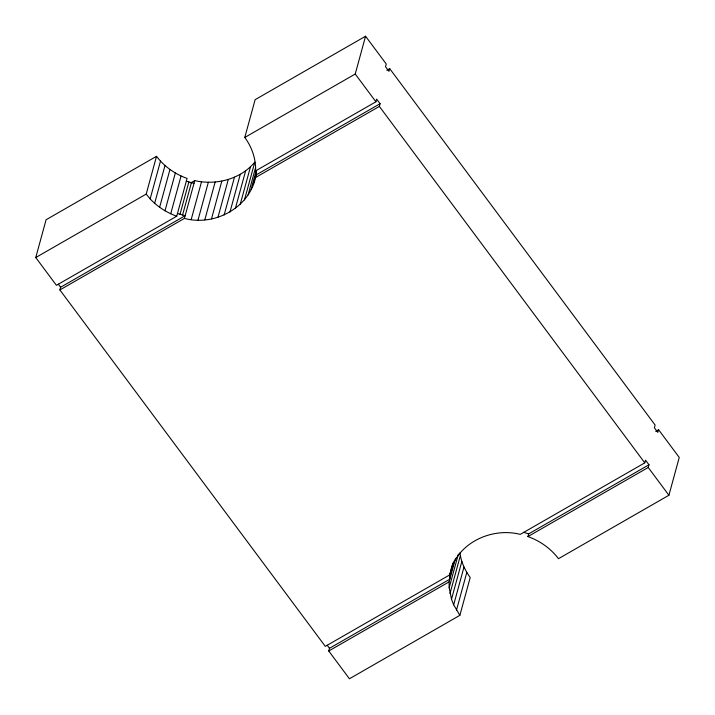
<?xml version="1.0" encoding="UTF-8"?>
<svg xmlns="http://www.w3.org/2000/svg" width="715" height="715" viewBox="0 0 715 715"><rect width="100%" height="100%" fill="white"/><g stroke="black" fill="none" stroke-linecap="round" stroke-linejoin="round"><path stroke-width="1.07" d="M450.575 572.134L449.789 579.195L329.49 648.299L328.748 650.999L349.438 678.776L459.87 615.329L470.211 577.541C464.938 570.257 461.05 561.793 459.933 552.82M256.202 170.563L255.568 175.255L380.094 103.72L376.644 99.09L375.911 101.789L255.613 170.894C256.006 158.909 251.894 147.049 244.789 137.459L255.13 99.671L365.562 36.224L386.252 64.001L385.51 66.701L388.96 71.33L389.693 68.631L655.119 425.059L654.386 427.758L657.827 432.387L658.569 429.688L679.25 457.457L668.909 495.254L558.478 558.692C550.782 548.476 539.941 540.853 527.929 536.581L528.671 533.882L648.97 464.777L645.52 460.147L644.778 462.846L520.252 534.382C491.151 526.857 455.384 543.641 449.833 574.833L325.307 646.369L59.881 289.941L60.614 287.242L185.149 215.707L177.472 213.508M59.881 289.941L184.407 218.406C216.055 226.914 252.887 205.911 256.426 172.127M35.75 257.543L46.091 219.746L156.522 156.308C164.218 166.524 175.059 174.147 187.071 178.419L176.73 216.207L56.431 285.312L35.75 257.543L146.191 194.105L156.522 156.308M176.73 216.207C166.675 212.614 157.452 206.715 150.159 198.895L160.5 161.098M154.655 203.301L164.995 165.514M159.615 207.287L169.956 169.491M164.995 210.791L175.336 172.994M170.715 213.776L181.056 175.979M180.001 214.339L188.858 181.95L186.329 181.118M182.557 215.072L191.423 182.683L194.006 183.317M184.407 218.406L194.748 180.618C216.1 185.507 240.508 179.322 254.799 162.144L244.458 199.941M191.182 219.568L201.523 181.78M198.019 220.032L208.351 182.245M204.812 219.8L215.152 182.012M211.497 218.87L221.829 181.083M217.968 217.262L228.3 179.465M224.144 214.983L234.484 177.186M229.962 212.069L240.294 174.281M235.324 208.557L245.665 170.769M240.177 204.499L250.518 166.702M248.105 194.936L255.568 167.641M251.072 189.555L256.238 170.662M253.325 183.871L256.193 173.379M244.789 137.459L355.23 74.02L365.562 36.224M254.826 177.955L379.361 106.419L380.094 103.72M451.335 568.917L452.488 564.716M449.833 574.833L453.149 562.732M450.2 574.476L453.337 562.973M449.932 576.826L454.168 561.132M459.87 615.329L453.668 604.827L451.496 599.242L449.181 587.712L449.047 581.894L455.509 558.299M449.181 587.712L458.369 554.116M450.003 593.513L460.335 555.716M451.496 599.242L461.836 561.454M453.668 604.827L463.999 567.04M456.465 610.217L466.806 572.42M527.929 536.581L648.228 467.476L648.97 464.777M190.887 182.834L194.748 180.618M386.797 70.293L389.693 68.631M655.682 431.342L658.569 429.688M328.748 650.999L449.047 581.894M188.858 181.95L191.423 182.683M523.577 532.317L528.671 533.882M146.191 194.105L150.159 198.895M355.23 74.02L375.911 101.789M379.361 106.419L644.778 462.846M648.228 467.476L668.909 495.254M58.317 284.159L60.614 287.242M327.193 645.216L329.49 648.299"/></g></svg>
